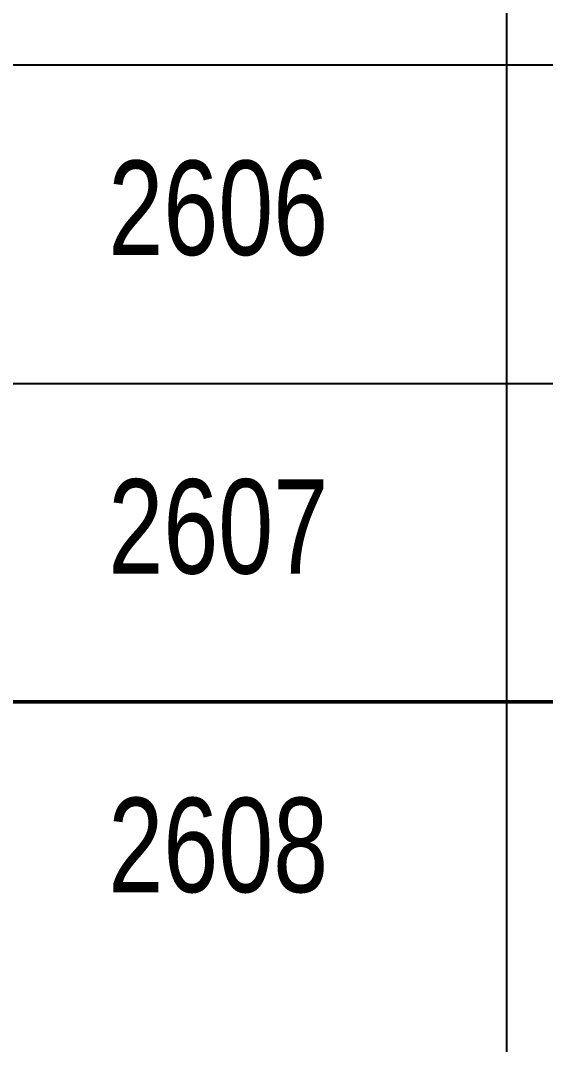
# Model space of a CAD drawing. Header units: inches. Extents: x 193287 to 241687, y 437648 to 550079.
# Drawn here: x 234973 to 235252, y 469733 to 470276 of the extents above; entities that cross this region are included whole.
import ezdxf

# ---------------------------------------------------------------- set-up
doc = ezdxf.new("R2010")
doc.units = ezdxf.units.IN
doc.header["$MEASUREMENT"] = 0
for name, color, linetype in [('CQ SPOT DETAIL DIMENSION', 9, 'Continuous'), ('CQ text label', 3, 'Continuous'), ('CQ-legend tex box', 3, 'Continuous')]:
    doc.layers.add(name, color=color, linetype=linetype)
doc.layers.add('CQ Switches and Outlets', color=1, linetype='Continuous', lineweight=50)
doc.styles.add('DIM 50', font='romans.shx', dxfattribs={"width": 0.75, "height": 100})

# ---------------------------------------------------------------- blocks, each defined once
blk = doc.blocks.new('SMDS')
at = {"layer": 'CQ Switches and Outlets', "color": 2}
blk.add_line((384632.88, 483718.27), (386654.98, 483718.27), dxfattribs=at)
at = {"layer": 'CQ-legend tex box'}
for p, q in [((385623.23, 485021.94), (385623.23, 483007.55)), ((384632.88, 484055.67), (386654.98, 484055.67)), ((384632.88, 483886.97), (386654.98, 483886.97))]:
    blk.add_line(p, q, dxfattribs=at)
at = {"layer": 'CQ text label', "ltscale": 1000, "char_height": 50, "width": 946.8165, "attachment_point": 1, "style": 'DIM 50'}
for s, insert in [('{\\fArial|b0|i0|c0|p34;2606}', (385412.14, 484004.92)), ('{\\fArial|b0|i0|c0|p34;2607}', (385412.14, 483836.22)), ('{\\fArial|b0|i0|c0|p34;2608}', (385412.13, 483667.52))]:
    blk.add_mtext(s, dxfattribs=dict(at, insert=insert))

msp = doc.modelspace()

# ---------------------------------------------------------------- block references
at = {"layer": 'CQ SPOT DETAIL DIMENSION'}
msp.add_blockref('SMDS', (-150392.368, -13803.482), dxfattribs=at)

doc.saveas('drawing.dxf')
